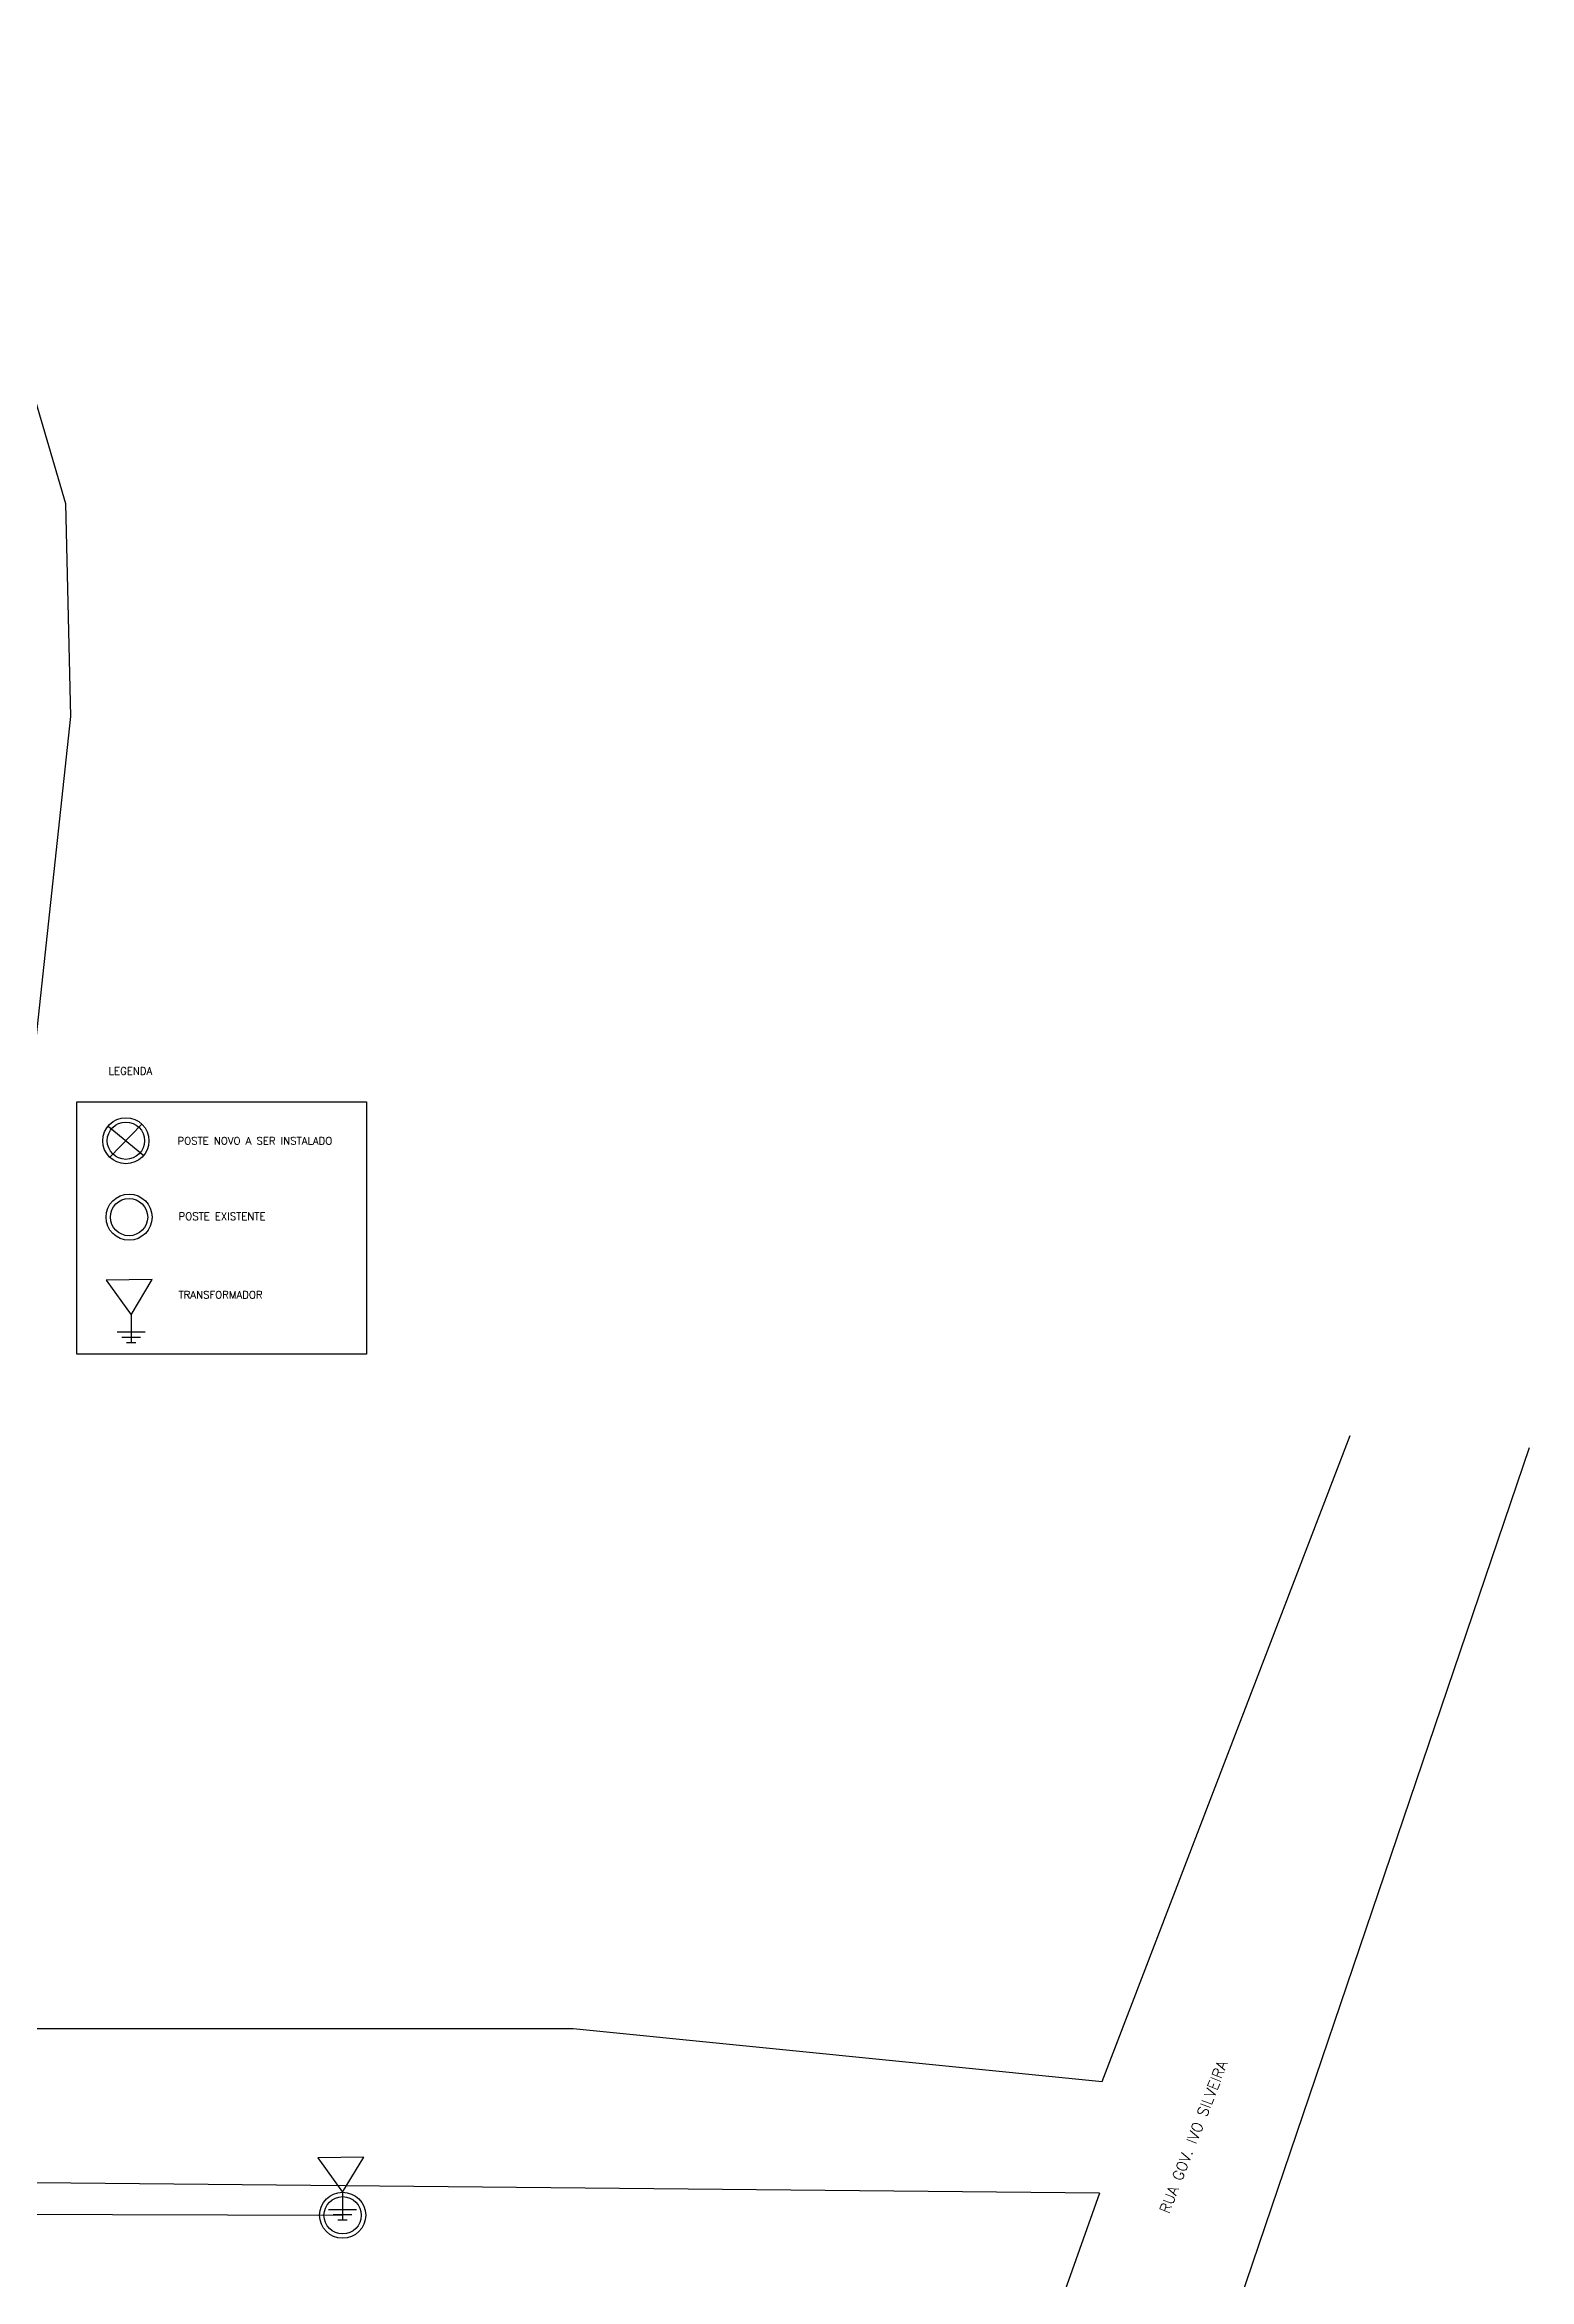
# Model space of a CAD drawing. Extents: x 103 to 641, y -58 to 322.
# Drawn here: x 337.7 to 407.6, y 216.7 to 322 of the extents above; entities that cross this region are included whole.
import ezdxf

# ---------------------------------------------------------------- set-up
doc = ezdxf.new("R2010")
doc.units = 0
doc.header["$MEASUREMENT"] = 0
doc.layers.add('_ARQ', color=5, linetype='Continuous')
doc.layers.add('_ARQ-TEXTO', color=4, linetype='Continuous')
doc.styles.add('textstyle3', font='romans')

msp = doc.modelspace()

# ---------------------------------------------------------------- linework, layer by layer
at = {"layer": '_ARQ'}
for p, q in [((340.666, 271.023), (342.34, 269.638)), ((342.257, 271.112), (340.749, 269.549)), ((342.747, 263.789), (340.576, 263.759)), ((340.576, 263.759), (341.752, 262.132)), ((341.752, 262.132), (342.747, 263.789)), ((341.752, 261.302), (341.091, 261.302)), ((341.752, 262.132), (341.752, 260.806)), ((342.413, 261.302), (341.752, 261.302)), ((341.752, 261.06), (341.311, 261.06)), ((341.752, 260.811), (341.532, 260.811)), ((342.192, 261.06), (341.752, 261.06)), ((341.972, 260.811), (341.752, 260.811)), ((352.709, 222.438), (350.539, 222.408)), ((350.539, 222.408), (351.714, 220.781)), ((351.714, 220.781), (352.709, 222.438)), ((226.878, 220.136), (351.714, 219.695)), ((351.714, 220.781), (351.714, 219.455)), ((351.714, 219.95), (351.053, 219.95)), ((351.714, 219.709), (351.274, 219.709)), ((351.714, 219.46), (351.494, 219.46)), ((352.375, 219.95), (351.714, 219.95)), ((352.155, 219.709), (351.714, 219.709)), ((351.935, 219.46), (351.714, 219.46))]:
    msp.add_line(p, q, dxfattribs=at)
for points in [[(201.579, 317.866), (225.606, 321.978), (258.235, 320.201), (265.428, 317.805), (324.369, 316.509), (335.365, 311.564), (338.664, 300.355), (338.886, 290.314), (336.687, 269.874), (331.738, 228.489), (362.579, 228.489), (387.495, 225.993), (399.182, 256.44)], [(407.623, 255.862), (386.573, 193.823), (386.573, 185.979), (391.754, 164.003)], [(387.368, 220.739), (201.579, 222.541)], [(387.368, 220.739), (379.491, 198.531)]]:
    msp.add_lwpolyline(points, dxfattribs=at)
msp.add_lwpolyline([(339.195, 272.168), (352.84, 272.168), (352.84, 260.267), (339.195, 260.267)], close=True, dxfattribs=at)
for centre, radius in [((341.503, 270.331), 1.086), ((341.503, 270.331), 0.878), ((341.652, 266.73), 1.086), ((341.652, 266.73), 0.878), ((351.714, 219.695), 1.086), ((351.714, 219.695), 0.878)]:
    msp.add_circle(centre, radius, dxfattribs=at)

# ---------------------------------------------------------------- texts
at = {"layer": '_ARQ-TEXTO', "style": 'textstyle3'}
for s, p in [('LEGENDA', (340.689, 273.442)), ('POSTE NOVO A SER INSTALADO', (343.936, 270.148)), ('POSTE EXISTENTE', (343.984, 266.594)), ('TRANSFORMADOR', (343.984, 262.897))]:
    msp.add_text(s, height=0.35, dxfattribs=at).set_placement(p)
msp.add_text('RUA GOV. IVO SILVEIRA', height=0.5, rotation=68.79355, dxfattribs=at).set_placement((390.648, 219.734))

doc.saveas('drawing.dxf')
